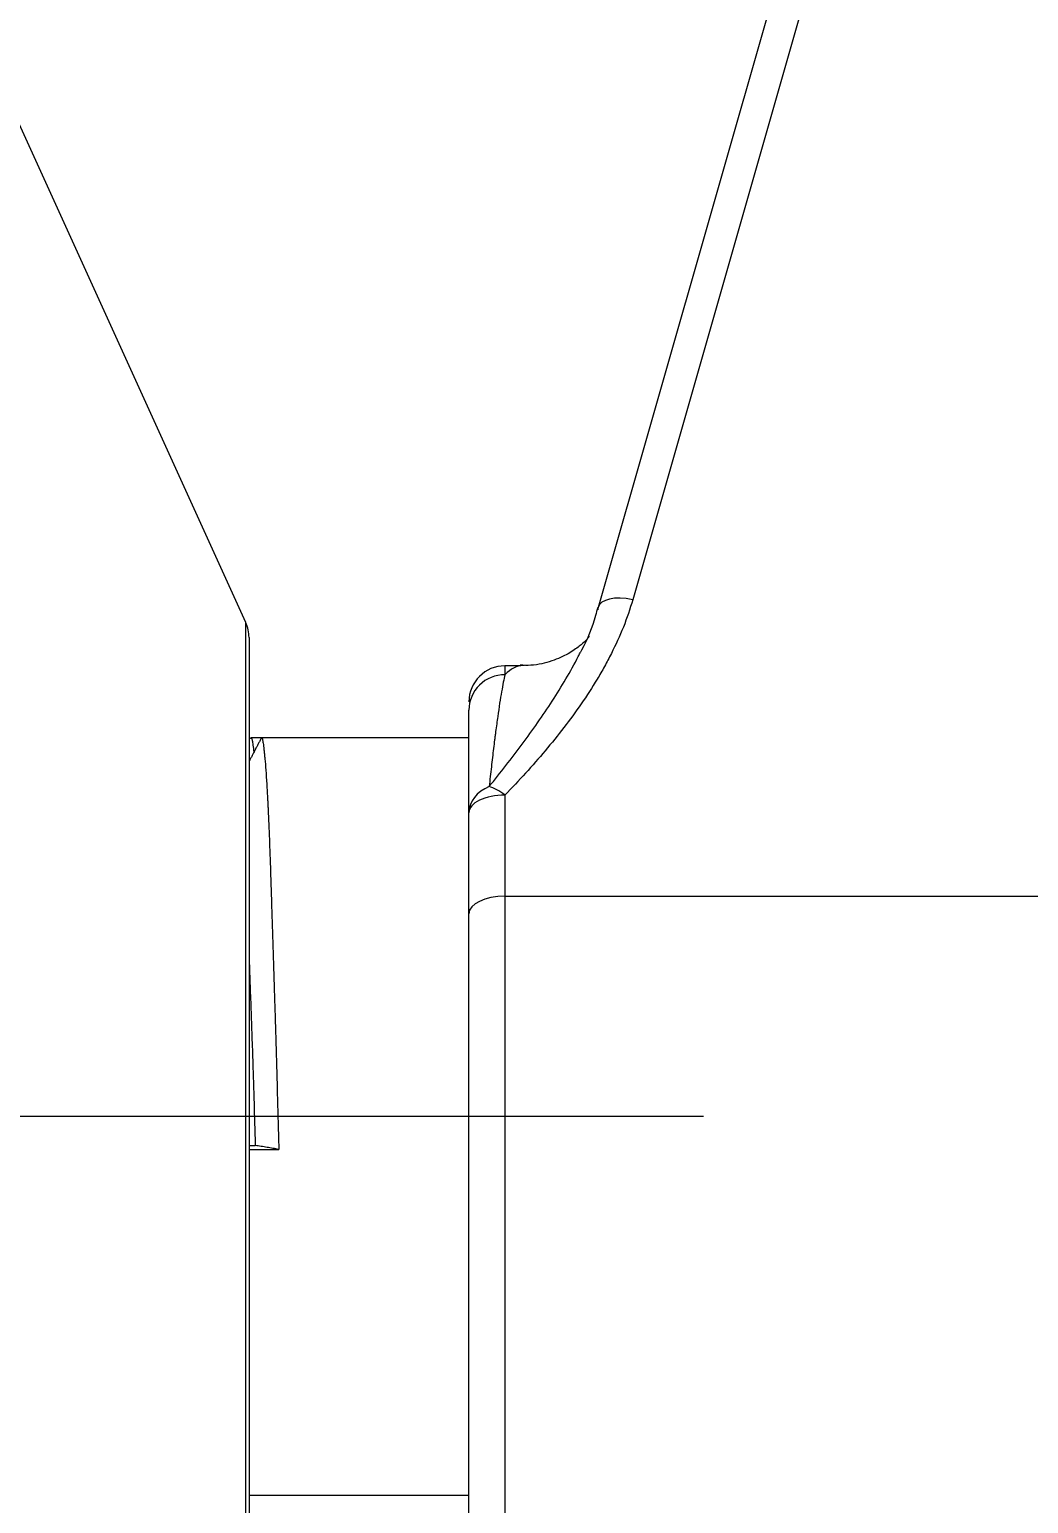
# Model space of a CAD drawing. Extents: x 8886 to 9306, y -19565 to -18971.
# Drawn here: x 9115.39 to 9136.16, y -19420.14 to -19389.49 of the extents above; entities that cross this region are included whole.
import ezdxf

# ---------------------------------------------------------------- set-up
doc = ezdxf.new("R2010")
doc.units = 0
doc.header["$MEASUREMENT"] = 0
doc.linetypes.add('CENTER', pattern=[47.5, 22, -8.5, 8.5, -8.5])
doc.linetypes.add('HIDDEN2', pattern=[4.7625, 3.175, -1.5875])
doc.layers.get('DEFPOINTS').update_dxf_attribs({"linetype": 'CONTINUOUS'})
doc.layers.add('1', color=4, linetype='HIDDEN2', lineweight=13)
doc.layers.add('5', color=2, linetype='CONTINUOUS', lineweight=9)
doc.styles.get("Standard").update_dxf_attribs({"font": ''})
doc.styles.get('Standard').set_extended_font_data('Gulim')
doc.dimstyles.new('STANDARD$0', dxfattribs={"dimtxt": 3.5, "dimasz": 2.5, "dimexe": 0.7, "dimexo": 0.7, "dimgap": 0.5, "dimtad": 3, "dimdec": 4, "dimdsep": 46, "dimtxsty": 'Standard', "dimcen": 0, "dimclrd": 2, "dimclre": 2, "dimclrt": 4, "dimadec": 0, "dimazin": 0, "dimtp": 0.2, "dimtm": 0.1, "dimtfac": 0.5, "dimtdec": 4, "dimtmove": 1, "dimatfit": 3, "dimfxl": 1, "dimtolj": 1, "dimarcsym": 0})

# ---------------------------------------------------------------- blocks, each defined once
blk = doc.blocks.new('*D18')
at = {"layer": '5', "color": 2, "lineweight": -2, "transparency": 16777216}
for p, q in [((9259.458, -19387.481), (9259.458, -19475.497)), ((9111.708, -19457.476), (9111.708, -19475.497)), ((9116.708, -19474.797), (9254.458, -19474.797))]:
    blk.add_line(p, q, dxfattribs=at)
at = {"layer": '5', "color": 2, "transparency": 16777216}
for points in [[(9116.708, -19473.964), (9116.708, -19475.631), (9111.708, -19474.797)], [(9254.458, -19473.964), (9254.458, -19475.631), (9259.458, -19474.797)]]:
    blk.add_solid(points, dxfattribs=at)
at = {"layer": 'DEFPOINTS', "color": 0, "transparency": 16777216}
for p in [(9259.458, -19386.781), (9111.708, -19456.776), (9259.458, -19474.797)]:
    blk.add_point(p, dxfattribs=at)
at = {"layer": '5', "color": 4, "transparency": 16777216, "insert": (9182.395, -19470.549), "char_height": 5, "attachment_point": 5, "bg_fill": 3, "box_fill_scale": 1.25, "bg_fill_color": 256, "bg_fill_true_color": 13158600, "bg_fill_transparency": 0}
blk.add_mtext('\\A1;197', dxfattribs=at)

msp = doc.modelspace()

# ---------------------------------------------------------------- linework, layer by layer
at = {"layer": '1', "color": 1, "linetype": 'Continuous', "lineweight": 13}
for p, q in [((9135.522, -19374.801), (9127.934, -19401.347)), ((9119.891, -19405.004), (9119.891, -19401.823)), ((9125.279, -19402.721), (9125.279, -19402.906)), ((9119.891, -19422.369), (9119.891, -19405.004)), ((9125.279, -19405.41), (9125.279, -19407.513)), ((9125.279, -19407.513), (9145.904, -19407.513)), ((9125.279, -19407.513), (9125.279, -19421.471))]:
    msp.add_line(p, q, dxfattribs=at)
at = {"layer": '1', "color": 7, "linetype": 'Continuous', "lineweight": 18}
for p, q in [((9134.801, -19374.961), (9127.213, -19401.507)), ((9119.891, -19401.823), (9114.43, -19389.811)), ((9119.958, -19402.134), (9119.958, -19405.218)), ((9125.609, -19402.721), (9125.279, -19402.721)), ((9120.218, -19404.221), (9119.997, -19404.221)), ((9124.529, -19404.221), (9120.218, -19404.221)), ((9119.958, -19405.218), (9119.958, -19422.059)), ((9124.529, -19407.879), (9124.529, -19405.776)), ((9124.529, -19420.721), (9124.529, -19407.879)), ((9119.958, -19412.696), (9120.087, -19412.696)), ((9119.958, -19412.777), (9120.576, -19412.777)), ((9119.958, -19419.971), (9124.529, -19419.971))]:
    msp.add_line(p, q, dxfattribs=at)
at = {"layer": '1', "color": 1, "linetype": 'CENTER', "lineweight": 13}
for q in [(9095.654, -19412.096), (9096.802, -19412.096)]:
    msp.add_line((9129.404, -19412.096), q, dxfattribs=at)
at = {"layer": '1', "color": 7, "linetype": 'Continuous', "lineweight": 18}
for centre, start, end in [((9119.208, -19402.134), 0, 24.444), ((9125.279, -19403.471), 90, 180)]:
    msp.add_arc(centre, 0.75, start, end, dxfattribs=at)
msp.add_ellipse((9127.934, -19401.713), major_axis=(0.721, -0.206), ratio=0.474409, start_param=3.141572, end_param=3.276367, dxfattribs=at)
at = {"layer": '1', "color": 1, "linetype": 'Continuous', "lineweight": 13}
for centre, major_axis, ratio, start_param, end_param in [((9127.934, -19401.713), (-0.721, 0.206), 0.474409, 4.847163, 6.28832), ((9123.08, -19412.096), (2.581, 9.368), 0.140705, 0.038132, 0.237331), ((9125.279, -19403.641), (0.75, 0), 0.980348, 1.570796, 3.141593), ((9125.279, -19405.776), (-0.75, 0), 0.804809, 5.168531, 6.283185), ((9125.279, -19405.776), (-0.54, 0.52), 0.374489, 5.058259, 5.670986), ((9125.279, -19405.776), (0.75, 0), 0.488933, 1.570796, 3.141593), ((9125.279, -19407.879), (-0.75, 0), 0.488933, 4.712389, 6.283185)]:
    msp.add_ellipse(centre, major_axis=major_axis, ratio=ratio, start_param=start_param, end_param=end_param, dxfattribs=at)
for points, knots in [([(9127.934, -19401.347), (9127.879, -19401.539), (9127.814, -19401.728), (9127.665, -19402.101), (9127.581, -19402.285), (9127.467, -19402.511), (9127.443, -19402.556), (9127.396, -19402.646), (9127.323, -19402.78), (9127.247, -19402.912), (9127.09, -19403.172), (9126.979, -19403.343), (9126.748, -19403.678), (9126.627, -19403.843), (9126.378, -19404.168), (9126.248, -19404.328), (9125.85, -19404.801), (9125.57, -19405.108), (9125.279, -19405.41)], [0, 0, 0, 0, 0.125, 0.125, 0.25, 0.25, 0.28125, 0.28125, 0.3125, 0.375, 0.375, 0.5, 0.5, 0.625, 0.625, 0.75, 0.75, 1, 1, 1, 1]), ([(9124.949, -19405.234), (9125.067, -19405.087), (9125.183, -19404.94), (9125.412, -19404.645), (9125.525, -19404.497), (9125.745, -19404.201), (9125.853, -19404.053), (9126.062, -19403.754), (9126.164, -19403.604), (9126.361, -19403.302), (9126.456, -19403.149), (9126.637, -19402.841), (9126.723, -19402.685), (9126.816, -19402.502), (9126.828, -19402.478), (9126.84, -19402.454)], [0, 0, 0, 0, 0.162493, 0.162493, 0.324985, 0.324985, 0.487478, 0.487478, 0.649971, 0.649971, 0.812463, 0.812463, 0.974956, 0.974956, 1, 1, 1, 1]), ([(9125.279, -19402.906), (9125.268, -19402.951), (9125.256, -19403.003), (9125.232, -19403.122), (9125.22, -19403.189), (9125.182, -19403.407), (9125.155, -19403.579), (9125.113, -19403.875), (9125.099, -19403.98), (9125.081, -19404.118), (9125.077, -19404.147), (9125.07, -19404.204), (9125.059, -19404.29), (9125.033, -19404.499), (9125.01, -19404.69), (9124.98, -19404.955), (9124.964, -19405.092), (9124.949, -19405.234)], [0, 0, 0, 0, 0.125, 0.125, 0.25, 0.25, 0.5, 0.5, 0.625, 0.625, 0.65625, 0.65625, 0.6875, 0.75, 0.875, 0.875, 1, 1, 1, 1])]:
    msp.add_open_spline(points, degree=3, knots=knots, dxfattribs=at)
at = {"layer": '1', "color": 7, "linetype": 'Continuous', "lineweight": 18}
for points, knots in [([(9127.203, -19401.506), (9127.191, -19401.564), (9127.117, -19401.866), (9126.987, -19402.184), (9126.848, -19402.434), (9126.837, -19402.453)], [0, 0, 0, 0, 0.176963, 0.936734, 1, 1, 1, 1]), ([(9127.029, -19402.113), (9127.029, -19402.113), (9127.029, -19402.113), (9127.016, -19402.133), (9126.967, -19402.186), (9126.944, -19402.208)], [0, 0, 0, 0, 0.002669, 0.650071, 1, 1, 1, 1]), ([(9126.947, -19402.205), (9126.916, -19402.235), (9126.83, -19402.315), (9126.604, -19402.474), (9126.257, -19402.629), (9125.902, -19402.719), (9125.672, -19402.713), (9125.596, -19402.707)], [0, 0, 0, 0, 0.19198, 0.41514, 0.644645, 0.887058, 1, 1, 1, 1]), ([(9124.529, -19405.776), (9124.529, -19405.52), (9124.529, -19405.22), (9124.529, -19404.921), (9124.529, -19404.842), (9124.529, -19404.79), (9124.529, -19404.764), (9124.529, -19404.637), (9124.529, -19404.541), (9124.529, -19404.269), (9124.529, -19404.109), (9124.529, -19403.906), (9124.529, -19403.844), (9124.529, -19403.733), (9124.529, -19403.683), (9124.529, -19403.641)], [0, 0, 0, 0, 0.25, 0.3125, 0.34375, 0.34375, 0.375, 0.375, 0.5, 0.5, 0.75, 0.75, 0.875, 0.875, 1, 1, 1, 1]), ([(9119.997, -19404.221), (9119.999, -19404.221), (9120.002, -19404.222), (9120.01, -19404.232), (9120.022, -19404.263), (9120.034, -19404.329), (9120.045, -19404.412), (9120.05, -19404.461), (9120.055, -19404.518)], [0, 0, 0, 0, 0.114838, 0.114838, 0.413879, 0.712921, 0.712921, 1, 1, 1, 1]), ([(9120.218, -19404.221), (9120.218, -19404.221), (9120.219, -19404.221), (9120.224, -19404.222), (9120.235, -19404.241), (9120.246, -19404.295), (9120.257, -19404.368), (9120.263, -19404.413), (9120.27, -19404.48), (9120.272, -19404.495), (9120.275, -19404.524), (9120.276, -19404.539), (9120.281, -19404.586), (9120.284, -19404.62), (9120.294, -19404.727), (9120.306, -19404.886), (9120.319, -19405.077), (9120.332, -19405.284), (9120.338, -19405.396), (9120.346, -19405.546), (9120.348, -19405.576), (9120.351, -19405.638), (9120.352, -19405.67), (9120.357, -19405.766), (9120.36, -19405.831), (9120.369, -19406.033), (9120.38, -19406.315), (9120.397, -19406.775), (9120.408, -19407.107), (9120.414, -19407.323), (9120.416, -19407.367), (9120.418, -19407.455), (9120.42, -19407.499), (9120.424, -19407.633), (9120.427, -19407.724), (9120.435, -19407.998), (9120.441, -19408.185), (9120.453, -19408.567), (9120.466, -19408.956), (9120.479, -19409.361), (9120.489, -19409.671), (9120.492, -19409.775), (9120.499, -19409.986), (9120.502, -19410.091), (9120.512, -19410.408), (9120.518, -19410.621), (9120.53, -19411.047), (9120.542, -19411.475), (9120.553, -19411.907), (9120.565, -19412.341), (9120.57, -19412.559), (9120.576, -19412.777)], [0, 0, 0, 0, 0.001596, 0.001596, 0.051516, 0.101436, 0.101436, 0.151356, 0.151356, 0.163836, 0.163836, 0.176316, 0.176316, 0.201277, 0.201277, 0.251197, 0.301117, 0.301117, 0.351037, 0.351037, 0.363517, 0.363517, 0.375997, 0.375997, 0.400957, 0.400957, 0.450878, 0.500798, 0.550718, 0.550718, 0.563198, 0.563198, 0.575678, 0.575678, 0.600638, 0.600638, 0.650559, 0.650559, 0.700479, 0.750399, 0.750399, 0.775359, 0.775359, 0.800319, 0.800319, 0.850239, 0.850239, 0.90016, 0.95008, 0.95008, 1, 1, 1, 1]), ([(9119.958, -19408.774), (9119.958, -19408.799), (9119.959, -19408.825), (9119.962, -19408.894), (9119.967, -19409.025), (9119.972, -19409.158), (9119.981, -19409.427), (9119.994, -19409.789), (9120.008, -19410.163), (9120.021, -19410.542), (9120.027, -19410.734), (9120.035, -19410.978), (9120.037, -19411.027), (9120.04, -19411.125), (9120.045, -19411.271), (9120.049, -19411.418), (9120.058, -19411.712), (9120.07, -19412.105), (9120.082, -19412.499), (9120.087, -19412.696)], [0, 0, 0, 0, 0.021172, 0.021172, 0.057425, 0.129931, 0.129931, 0.274942, 0.419954, 0.419954, 0.564965, 0.564965, 0.601218, 0.601218, 0.637471, 0.709977, 0.709977, 0.854988, 1, 1, 1, 1])]:
    msp.add_open_spline(points, degree=3, knots=knots, dxfattribs=at)
for points, degree in [([(9125.683, -19402.714), (9125.658, -19402.715), (9125.632, -19402.715), (9125.607, -19402.714)], 3), ([(9120.212, -19404.224), (9120.085, -19404.467), (9119.958, -19404.71)], 2), ([(9119.99, -19404.223), (9119.987, -19404.228), (9119.984, -19404.234)], 2), ([(9120.576, -19412.777), (9120.087, -19412.696)], 1)]:
    msp.add_open_spline(points, degree=degree, dxfattribs=at)

# ---------------------------------------------------------------- next in the draw order: dimensions: what is measured, and where the dimension line sits
at = {"layer": '5'}
dim = msp.add_linear_dim(base=(9259.458, -19474.797), p1=(9111.708, -19456.776), p2=(9259.458, -19386.781), dimstyle='STANDARD$0', override={"dimtxt": 5, "dimasz": 5, "dimdec": 1, "dimlfac": 1.333333, "dimzin": 9, "dimtdec": 1, "dimfxl": 1.25, "dimtfill": 1}, dxfattribs=at)
dim.commit()
dim.dimension.update_dxf_attribs({"geometry": '*D18', "text_midpoint": (9182.395, -19473.619), "dimtype": 160})

doc.saveas('drawing.dxf')
